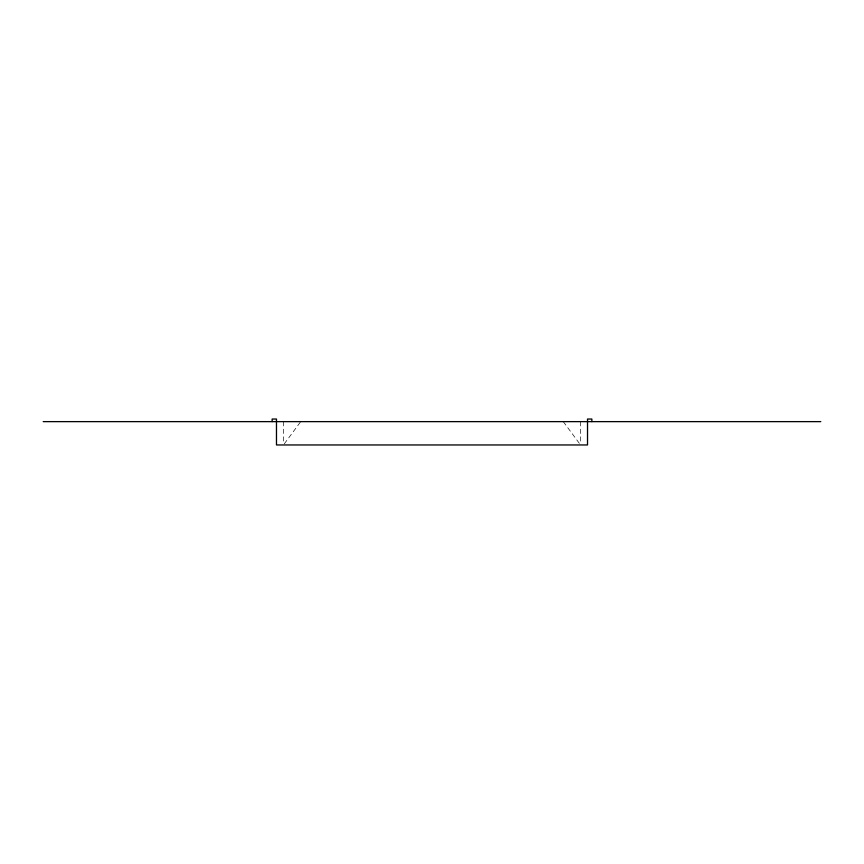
<?xml version="1.0" encoding="UTF-8"?>
<svg xmlns="http://www.w3.org/2000/svg" width="864" height="864" viewBox="0 0 864 864"><rect width="100%" height="100%" fill="white"/><g stroke="black" fill="none" stroke-linecap="round" stroke-linejoin="round"><path stroke-width="0.65" stroke-dasharray="4.32 3.24" d="M284.256 443.902L300.715 421.632M563.285 421.632L579.744 443.902M580.532 421.632L580.532 443.664M283.468 421.632L283.468 443.664"/><path stroke-width="1.3" d="M43.2 421.632L820.8 421.632M591.851 421.632L591.851 419.04L587.52 419.04L587.52 444.96L276.48 444.96L276.48 419.04L272.149 419.04L272.149 421.632"/></g></svg>
